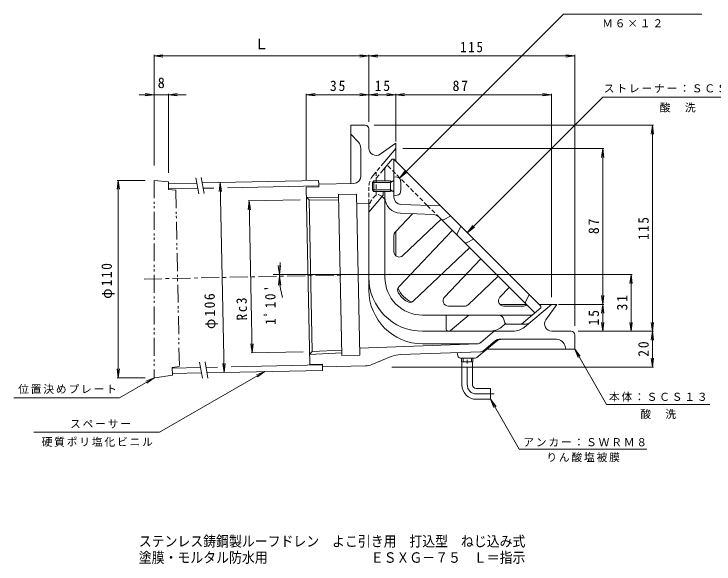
# Model space of a CAD drawing. Units: millimetres, scale not verified. Extents: x -232 to 358, y -274 to 242.
# Drawn here: x -232.3 to 158.9, y -273.7 to 33.4 of the extents above; entities that cross this region are included whole.
import ezdxf
from ezdxf.enums import TextEntityAlignment as Align

# ---------------------------------------------------------------- set-up
doc = ezdxf.new("R2010")
doc.units = ezdxf.units.MM
doc.header["$LTSCALE"] = 2
for name, pattern in [('CHAIN1', [8, 5, -1, 1, -1]), ('DASHED1', [1.8, 1.2, -0.6]), ('DOUBLE_CHAIN1', [8.8, 5, -1, 0.6, -0.6, 0.6, -1])]:
    doc.linetypes.add(name, pattern=pattern)
for name, color, linetype, lineweight in [('0-0_通り芯', 3, 'Continuous', 9), ('0-2_仕上', 6, 'Continuous', 9), ('0-3_建具', 7, 'Continuous', 9), ('0-4_その他', 7, 'Continuous', 9), ('0-5_寸法', 7, 'Continuous', 9)]:
    doc.layers.add(name, color=color, linetype=linetype, lineweight=lineweight)
doc.layers.add('F-5_F-5ﾚｲﾔ', color=2, linetype='Continuous')
doc.styles.add('ＭＳ ゴシック', font='')
doc.styles.get('ＭＳ ゴシック').set_extended_font_data('MS Gothic')

msp = doc.modelspace()

# ---------------------------------------------------------------- linework, layer by layer
at = {"layer": '0-0_通り芯'}
for p, q in [((-35.989, -28.746), (-43.989, -28.746)), ((-43.989, -28.746), (-43.989, -61.236)), ((-33.989, -41.565), (-33.989, -30.746)), ((-39.832, -38.203), (-43.989, -33.746)), ((-27.694, -44.841), (-18.989, -38.746)), ((-18.989, -48.745), (-18.989, -38.746)), ((-38.489, -41.613), (-38.489, -57.204)), ((-25.989, -50.088), (-18.989, -41.746)), ((-42.407, -61.203), (-62.021, -61.603)), ((-25.989, -67.746), (-25.989, -65.746)), ((-68.875, -68.802), (-50.868, -68.998)), ((-67.366, -70.297), (-68.875, -68.802)), ((-67.366, -70.297), (-50.838, -70.477)), ((-67.366, -70.297), (-65.639, -155.113)), ((-50.901, -67.378), (-49.068, -157.359)), ((-25.989, -67.746), (-33.989, -77.28)), ((-40.792, -72.626), (-33.989, -72.487)), ((-33.989, -120.746), (-33.989, -72.487)), ((-18.989, -88.056), (-18.989, -101.546)), ((-33.989, -112.042), (-87.4, -112.042)), ((39.219, -128.746), (53.94, -128.746)), ((52.923, -141.406), (68.011, -128.746)), ((61.011, -128.746), (71.011, -128.746)), ((64.916, -137.451), (71.011, -128.746)), ((9.135, -134.746), (9.135, -142.279)), ((21.861, -134.746), (11.544, -143.403)), ((42.011, -139.746), (40.033, -141.406)), ((53.81, -139.746), (42.011, -139.746)), ((46.495, -143.746), (-3.989, -143.746)), ((28.506, -150.044), (35.175, -144.448)), ((79.011, -143.746), (68.192, -143.746)), ((38.741, -148.246), (70.839, -148.246)), ((81.011, -145.746), (81.011, -153.746)), ((-39.152, -153.122), (26.638, -150.782)), ((26.577, -150.746), (-3.989, -150.746)), ((26.43, -158.395), (37.131, -149.415)), ((30.166, -154.525), (36.813, -148.948)), ((75.758, -152.351), (76.011, -153.746)), ((-67.086, -156.668), (-65.639, -155.113)), ((-67.086, -156.668), (-49.101, -155.739)), ((-65.639, -155.113), (-49.131, -154.26)), ((28.345, -155.225), (-16.313, -156.814)), ((15.779, -157.526), (15.419, -155.638)), ((81.011, -153.746), (31.97, -153.746)), ((-49.068, -157.359), (-39.07, -157.155)), ((-21.466, -157.924), (-32.265, -162.347)), ((25.465, -158.746), (17.253, -158.746)), ((17.836, -160.746), (17.836, -158.746)), ((18.651, -160.746), (18.651, -158.746)), ((23.371, -160.746), (23.371, -158.746)), ((24.186, -160.746), (24.186, -158.746)), ((-59.943, -163.582), (-59.974, -162.082)), ((-35.851, -163.091), (-59.943, -163.582)), ((17.836, -160.746), (24.186, -160.746)), ((18.011, -173.746), (18.011, -160.746)), ((24.011, -173.746), (24.011, -160.746)), ((26.011, -175.746), (34.011, -175.746)), ((34.011, -175.746), (34.011, -181.746)), ((26.011, -181.746), (34.011, -181.746))]:
    msp.add_line(p, q, dxfattribs=at)
at = {"layer": '0-0_通り芯', "linetype": 'DASHED1'}
for p, q in [((-31.649, -56.834), (-25.989, -50.088)), ((-29.989, -67.746), (-29.989, -54.855)), ((-33.989, -72.487), (-33.989, -63.262))]:
    msp.add_line(p, q, dxfattribs=at)
at = {"layer": '0-0_通り芯', "linetype": 'CHAIN1'}
for p, q in [((-159.618, -114.602), (-21.088, -111.78)), ((21.011, -173.746), (21.011, -158.746)), ((26.011, -178.746), (37.011, -178.746))]:
    msp.add_line(p, q, dxfattribs=at)
at = {"layer": '0-0_通り芯'}
for points in [[(-68.989, -63.245), (-61.99, -63.103), (-62.021, -61.603)], [(-68.989, -63.245), (-66.972, -162.225), (-59.974, -162.082)], [(-50.901, -67.378), (-40.903, -67.174), (-39.07, -157.155)]]:
    msp.add_lwpolyline(points, dxfattribs=at)
for centre, radius, start, end in [((-35.989, -30.746), 2, 0, 90), ((-43.489, -41.613), 5, 0, 43.00008), ((-29.989, -41.565), 4, 180, 305.00014), ((-42.489, -57.204), 4, 271.16684, 0), ((-3.989, -113.746), 30, 180, 270), ((-3.989, -120.746), 30, 180, 270), ((-3.989, -113.746), 15, 203.64609, 246.35396), ((53.81, -136.746), 3, 270, 310.00003), ((68.192, -139.746), 4, 144.99986, 270), ((10.601, -142.279), 1.466, 180, 309.99997), ((33.605, -133.746), 10, 270, 310.00006), ((37.103, -146.746), 3, 90, 130.00003), ((46.495, -133.746), 10, 270, 310.00006), ((79.011, -145.746), 2, 0, 90), ((38.741, -151.246), 3, 90, 129.99988), ((40.345, -153.246), 5, 90, 130.00017), ((70.839, -153.246), 5, 10.30489, 90), ((26.577, -147.746), 3, 270, 310.00003), ((26.531, -147.784), 3, 272.03825, 309.99966), ((28.238, -152.226), 3, 272.03824, 309.99936), ((-15.78, -171.804), 15, 92.03804, 112.27443), ((17.253, -157.246), 1.5, 190.78445, 270), ((25.465, -157.246), 1.5, 270, 310.00003), ((-36.055, -153.093), 10, 271.16698, 292.27446), ((26.011, -173.746), 8, 180, 270), ((26.011, -173.746), 2, 180, 270)]:
    msp.add_arc(centre, radius, start, end, dxfattribs=at)
at = {"layer": '0-0_通り芯', "linetype": 'DASHED1'}
for centre, start in [((-23.989, -63.262), 139.99994), ((-23.989, -75.746), 126.86995)]:
    msp.add_arc(centre, 10, start, 180, dxfattribs=at)
at = {"layer": '0-0_通り芯', "linetype": 'CHAIN1'}
msp.add_arc((26.011, -173.746), 5, 180, 270, dxfattribs=at)
at = {"layer": '0-2_仕上'}
for p, q in [((-25.989, -53.704), (-20.989, -47.746)), ((-20.989, -47.746), (-19.989, -47.746)), ((-19.989, -68.896), (-19.989, -47.746)), ((-19.989, -47.746), (62.011, -129.746)), ((-24.989, -53.059), (-24.989, -59.745)), ((-24.989, -113.745), (-24.989, -65.745)), ((6.011, -73.746), (-16.142, -72.893)), ((-19.165, -88.241), (-9.588, -78.149)), ((1.903, -78.591), (-16.335, -77.89)), ((-14.924, -101.486), (6.423, -81.229)), ((5.247, -80.052), (58.71, -133.516)), ((8.055, -81.348), (11.668, -79.402)), ((11.524, -79.48), (11.635, -79.369)), ((15.53, -88.824), (17.476, -85.21)), ((12.619, -87.424), (-17.088, -118.729)), ((-19.989, -99.31), (-19.989, -90.307)), ((20.933, -94.227), (24.547, -92.281)), ((22.333, -97.138), (-8.972, -126.845)), ((8.271, -124.681), (28.529, -103.334)), ((21.516, -128.922), (38.243, -113.048)), ((39.279, -124.681), (44.438, -119.244)), ((53.701, -126.995), (55.647, -123.382)), ((10.447, -129.746), (19.451, -129.746)), ((41.455, -129.746), (52.126, -129.746)), ((51.285, -139.746), (62.011, -130.746)), ((62.011, -129.746), (62.011, -130.746)), ((-3.989, -134.746), (57.244, -134.746)), ((41.77, -138.54), (41.493, -137.157))]:
    msp.add_line(p, q, dxfattribs=at)
at = {"layer": '0-2_仕上', "linetype": 'DASHED1'}
for p, q in [((-25.989, -53.704), (-29.989, -58.471)), ((-1.343, -73.463), (-23.759, -51.047)), ((-26.642, -68.524), (-29.989, -66.842)), ((-1.343, -73.463), (5.247, -80.052))]:
    msp.add_line(p, q, dxfattribs=at)
at = {"layer": '0-2_仕上', "color": 4}
for p, q in [((-19.989, -57.496), (-18.085, -57.662)), ((-19.989, -67.996), (-19.989, -57.496)), ((-31.989, -60.616), (-31.119, -59.746)), ((-21.989, -60.616), (-31.989, -60.616)), ((-31.989, -60.616), (-31.989, -64.876)), ((-31.119, -59.746), (-31.119, -65.746)), ((-21.989, -59.746), (-31.119, -59.746)), ((-21.989, -60.616), (-20.116, -59.564)), ((-21.989, -59.746), (-21.989, -65.746)), ((-21.989, -59.746), (-21.225, -60.186)), ((-31.989, -64.876), (-31.119, -65.746)), ((-21.989, -64.876), (-31.989, -64.876)), ((-21.989, -65.746), (-31.119, -65.746)), ((-21.989, -64.876), (-20.116, -65.928)), ((-21.989, -65.746), (-21.225, -65.305)), ((-19.989, -67.996), (-18.085, -67.829))]:
    msp.add_line(p, q, dxfattribs=at)
at = {"layer": '0-2_仕上'}
for centre, radius, start, end in [((-23.489, -53.059), 1.5, 140.00024, 179.99966), ((-27.989, -71.205), 3, 0, 63.32513), ((-15.989, -68.896), 9, 179.99989, 267.79736), ((-15.989, -68.896), 4, 180, 267.79758), ((1.711, -83.588), 5, 44.99969, 87.79678), ((7.343, -80.028), 1.5, 225.00101, 298.30215), ((-16.989, -90.307), 3, 136.50002, 179.99966), ((16.851, -89.535), 1.5, 151.6993, 224.99966), ((20.222, -92.906), 1.5, 224.99899, 298.30003), ((-16.989, -99.31), 3, 180.00034, 313.49998), ((-3.989, -113.746), 21, 179.99976, 269.9998), ((-14.912, -120.794), 3, 136.50002, 212.83174), ((-3.989, -113.746), 16, 212.83176, 237.16995), ((10.447, -126.746), 3, 136.50002, 269.99966), ((41.455, -126.746), 3, 136.50002, 269.99966), ((-11.037, -124.669), 3, 237.16978, 313.49998), ((19.451, -126.746), 3, 270.00034, 313.49998), ((52.126, -126.746), 3, 269.9995, 312.49084), ((55.022, -127.706), 1.5, 151.6993, 224.99966), ((38.552, -137.746), 3, 11.30984, 90), ((43.241, -138.246), 1.5, 191.31015, 270)]:
    msp.add_arc(centre, radius, start, end, dxfattribs=at)
at = {"layer": '0-2_仕上', "color": 4}
for centre, radius, start, end in [((-18.26, -59.654), 2, 6.33817, 85.00002), ((-20.239, -59.346), 0.25, 299.32918, 0), ((-46.089, -62.746), 30, 353.6618, 6.3382), ((-20.239, -66.146), 0.25, 0, 60.67082), ((-18.26, -65.837), 2, 274.99998, 353.66183)]:
    msp.add_arc(centre, radius, start, end, dxfattribs=at)
at = {"layer": '0-3_建具'}
for p, q in [((-130.631, -58), (-129.049, -66.969)), ((-127.596, -57.938), (-126.014, -66.907)), ((-128.533, -160.978), (-126.952, -169.948)), ((-125.498, -160.916), (-123.916, -169.886))]:
    msp.add_line(p, q, dxfattribs=at)
at = {"layer": '0-3_建具', "linetype": 'DOUBLE_CHAIN1'}
for p, q in [((-145.97, -60.312), (-153.989, -59.493)), ((-153.989, -59.493), (-153.989, -169.756)), ((-145.97, -60.312), (-145.884, -64.562)), ((-141.874, -64.98), (-145.884, -64.562)), ((-141.874, -64.98), (-139.869, -163.46)), ((-139.869, -163.46), (-143.858, -164.041)), ((-143.858, -164.041), (-143.771, -168.29)), ((-143.771, -168.29), (-153.989, -169.756))]:
    msp.add_line(p, q, dxfattribs=at)
at = {"layer": '0-3_建具', "color": 4}
for p, q in [((-145.95, -61.312), (-130.104, -60.989)), ((-127.068, -60.928), (-62.061, -59.603)), ((-62.021, -61.603), (-62.061, -59.603)), ((-145.889, -64.312), (-129.576, -63.979)), ((-126.541, -63.918), (-120.625, -63.797)), ((-113.049, -63.643), (-62, -62.603)), ((-143.853, -164.291), (-128.006, -163.968)), ((-124.971, -163.906), (-118.588, -163.776)), ((-111.013, -163.622), (-59.964, -162.582)), ((-143.792, -167.29), (-127.479, -166.958))]:
    msp.add_line(p, q, dxfattribs=at)
msp.add_lwpolyline([(-124.443, -166.896), (-59.902, -165.581), (-59.943, -163.582)], dxfattribs=at)
at = {"layer": '0-4_その他'}
for p, q in [((-153.989, 9.963), (-149.031, 10.616)), ((-153.989, -51.138), (-153.989, 10.563)), ((-153.989, 9.963), (-33.989, 9.963)), ((-153.989, 9.963), (-149.031, 9.311)), ((-33.989, 9.963), (-38.946, 10.616)), ((-33.989, 9.963), (-38.946, 9.311)), ((-33.989, 9.963), (-29.031, 10.616)), ((-33.989, -25.746), (-33.989, 10.563)), ((-33.989, 9.963), (81.011, 9.963)), ((-33.989, 9.963), (-29.031, 9.311)), ((81.011, 9.963), (76.054, 10.616)), ((81.011, 9.963), (76.054, 9.311)), ((81.011, -140.746), (81.011, 10.563)), ((-136.021, -11.699), (-162.258, -11.699)), ((-153.989, -11.699), (-158.946, -11.046)), ((-153.989, -11.699), (-158.946, -12.352)), ((-145.97, -11.699), (-141.013, -11.046)), ((-145.97, -55.312), (-145.97, -11.099)), ((-145.97, -11.699), (-141.013, -12.352)), ((-68.989, -11.699), (-64.031, -11.046)), ((-68.989, -11.099), (-68.989, -59.245)), ((-68.989, -11.699), (-33.989, -11.699)), ((-68.989, -11.699), (-64.031, -12.352)), ((-33.989, -11.699), (-38.946, -11.046)), ((-33.989, -11.699), (-38.946, -12.352)), ((-33.989, -11.699), (-29.031, -11.046)), ((-33.989, -11.099), (-33.989, -26.746)), ((-33.989, -11.699), (-18.989, -11.699)), ((-33.989, -11.699), (-29.031, -12.352)), ((-18.989, -11.699), (-23.946, -11.046)), ((-18.989, -11.699), (-23.946, -12.352)), ((-18.989, -11.699), (-14.031, -11.046)), ((-18.989, -11.099), (-18.989, -37.746)), ((-18.989, -11.699), (68.011, -11.699)), ((-18.989, -11.699), (-14.031, -12.352)), ((68.011, -11.699), (63.054, -11.046)), ((68.011, -11.699), (63.054, -12.352)), ((68.011, -11.099), (68.011, -124.746)), ((-30.989, -28.746), (125.057, -28.746)), ((124.457, -28.746), (123.804, -33.703)), ((124.457, -28.746), (124.457, -143.746)), ((124.457, -28.746), (125.109, -33.703)), ((97.252, -41.746), (-14.989, -41.746)), ((96.652, -41.746), (95.999, -46.703)), ((96.652, -128.746), (96.652, -41.746)), ((96.652, -41.746), (97.304, -46.703)), ((-173.989, -59.493), (-174.641, -64.45)), ((-158.989, -59.493), (-174.589, -59.493)), ((-173.989, -59.493), (-173.989, -169.756)), ((-173.989, -59.493), (-173.336, -64.45)), ((-117.05, -60.723), (-117.601, -65.693)), ((-117.05, -60.723), (-114.891, -166.702)), ((-117.05, -60.723), (-116.296, -65.666)), ((-72.365, -70.399), (-101.438, -70.991)), ((-100.838, -70.979), (-101.389, -75.948)), ((-100.838, -70.979), (-99.11, -155.795)), ((-100.838, -70.979), (-100.084, -75.922)), ((-83.988, -112.042), (-84.64, -107.085)), ((-83.988, -112.042), (-83.335, -107.085)), ((-83.977, -113.061), (-84.529, -118.03)), ((-83.977, -113.061), (-83.224, -118.004)), ((113.145, -112.042), (-35.989, -112.042)), ((112.545, -112.042), (111.892, -117)), ((112.545, -143.746), (112.545, -112.042)), ((112.545, -112.042), (113.197, -117)), ((96.652, -128.746), (95.999, -123.788)), ((96.652, -128.746), (97.304, -123.788)), ((97.252, -128.746), (72.011, -128.746)), ((96.652, -128.746), (95.999, -133.703)), ((96.652, -143.746), (96.652, -128.746)), ((96.652, -128.746), (97.304, -133.703)), ((96.652, -143.746), (95.999, -138.788)), ((96.652, -143.746), (97.304, -138.788)), ((112.545, -143.746), (111.892, -138.788)), ((112.545, -143.746), (113.197, -138.788)), ((124.457, -143.746), (123.804, -138.788)), ((124.457, -143.746), (125.109, -138.788)), ((125.057, -143.746), (83.011, -143.746)), ((124.457, -143.746), (123.804, -148.703)), ((124.457, -143.746), (124.457, -163.746)), ((124.457, -143.746), (125.109, -148.703)), ((-99.11, -155.795), (-99.863, -150.852)), ((-99.11, -155.795), (-98.558, -150.825)), ((-70.638, -155.215), (-99.71, -155.807)), ((124.457, -163.746), (123.804, -158.788)), ((124.457, -163.746), (125.109, -158.788)), ((-114.891, -166.702), (-115.645, -161.759)), ((-114.891, -166.702), (-114.34, -161.732)), ((-21.084, -163.746), (125.057, -163.746)), ((-173.989, -169.756), (-174.641, -164.799)), ((-173.989, -169.756), (-173.336, -164.799)), ((-158.989, -169.756), (-174.589, -169.756))]:
    msp.add_line(p, q, dxfattribs=at)
msp.add_arc((-33.988, -112.042), 50, 172.4261, 194.81512, dxfattribs=at)
at = {"layer": '0-5_寸法'}
for p, q in [((-16.846, -58.24), (74.787, 33.393)), ((151.979, 33.393), (74.787, 33.393)), ((21.011, -88.746), (96.794, -12.963)), ((180.34, -12.963), (96.794, -12.963)), ((-16.846, -58.24), (-13.802, -54.273)), ((-16.846, -58.24), (-12.879, -55.196)), ((21.011, -88.746), (24.055, -84.779)), ((21.011, -88.746), (24.978, -85.702)), ((81.011, -153.746), (84.055, -157.712)), ((81.011, -153.746), (82.925, -158.365)), ((81.011, -153.746), (98.841, -184.627)), ((-92.173, -166.239), (-150.98, -200.191)), ((-92.173, -166.239), (-96.792, -168.152)), ((-92.173, -166.239), (-96.14, -169.283)), ((-153.989, -169.756), (-173.248, -180.876)), ((-153.989, -169.756), (-158.608, -171.67)), ((-153.989, -169.756), (-157.955, -172.8)), ((-232.268, -180.876), (-173.248, -180.876)), ((34.011, -181.746), (50.074, -209.567)), ((34.011, -181.746), (37.055, -185.712)), ((34.011, -181.746), (35.925, -186.365)), ((98.841, -184.627), (156.446, -184.627)), ((-221.12, -200.191), (-150.98, -200.191)), ((50.074, -209.567), (121.26, -209.567))]:
    msp.add_line(p, q, dxfattribs=at)

# ---------------------------------------------------------------- texts
at = {"layer": '0-4_その他', "color": 2, "style": 'ＭＳ ゴシック'}
for s, p in [('Ｌ', (-97.989, 11.963)), ('8', (-151.979, -9.699))]:
    msp.add_text(s, height=5.865, dxfattribs=at).set_placement(p, align=Align.BOTTOM_LEFT)
at = {"layer": '0-4_その他', "color": 2, "char_height": 5.865, "attachment_point": 7, "style": 'ＭＳ ゴシック'}
for s, insert in [('\\T1.27;\\W0.9;115', (17.011, 11.963)), ('\\T1.27;\\W0.95;35', (-55.739, -9.699)), ('\\T1.27;\\W0.95;15', (-30.739, -9.699)), ('\\T1.27;\\W0.95;87', (12.787, -9.699))]:
    msp.add_mtext(s, dxfattribs=dict(at, insert=insert))
for s, insert, rotation in [('\\T1.27;\\W0.95;87', (94.652, -89.496), 90), ('\\T1.27;\\W0.9;115', (122.457, -92.746), 90), ('\\T1.21;\\W0.95;φ110', (-175.989, -125.625), 90), ("\\T1.28;\\W0.9;1ﾟ10'", (-85.909, -140.083), 90.583), ('\\T1.21;\\W0.95;φ106', (-118.139, -142.43), 91.167), ('\\T1.27;\\W0.95;31', (110.545, -132.144), 90), ('\\T1.27;\\W0.9;Rc3', (-101.912, -137.605), 91.167), ('\\T1.27;\\W0.95;15', (94.652, -140.496), 90), ('\\T1.27;\\W0.95;20', (122.457, -157.996), 90)]:
    msp.add_mtext(s, dxfattribs=dict(at, insert=insert, rotation=rotation))
at = {"layer": '0-5_寸法', "char_height": 4.399, "attachment_point": 7, "style": 'ＭＳ ゴシック'}
for s, insert in [('\\T1.17;Ｍ６×１２', (96.383, 25.898)), ('\\T1.17;ストレーナー：ＳＣＳ１３', (97.282, -10.606)), ('\\T1.17;酸\u3000洗', (128.567, -21.557)), ('\\T1.17;位置決めプレート', (-229.93, -178.775)), ('\\T1.17;本体：ＳＣＳ１３', (100.143, -183.111)), ('\\T1.17;酸\u3000洗', (117.643, -192.747)), ('\\T1.17;スペーサー', (-200.967, -197.991)), ('\\T1.17;硬質ポリ塩化ビニル', (-216.832, -208.263)), ('\\T1.17;アンカー：ＳＷＲＭ８', (52.274, -208.168)), ('\\T1.17;りん酸塩被膜', (65.167, -216.868))]:
    msp.add_mtext(s, dxfattribs=dict(at, insert=insert))
at = {"layer": 'F-5_F-5ﾚｲﾔ', "style": 'ＭＳ ゴシック', "width": 0.9}
for s, p in [('ステンレス鋳鋼製ルーフドレン\u3000よこ引き用\u3000打込型\u3000ねじ込み式', (-162.529, -265.713)), ('塗膜・モルタル防水用\u3000\u3000\u3000\u3000\u3000\u3000\u3000\u3000ＥＳＸＧ－７５\u3000Ｌ＝指示', (-162.529, -274.786))]:
    msp.add_text(s, height=5.865, dxfattribs=at).set_placement(p, align=Align.BOTTOM_LEFT)

doc.saveas('drawing.dxf')
